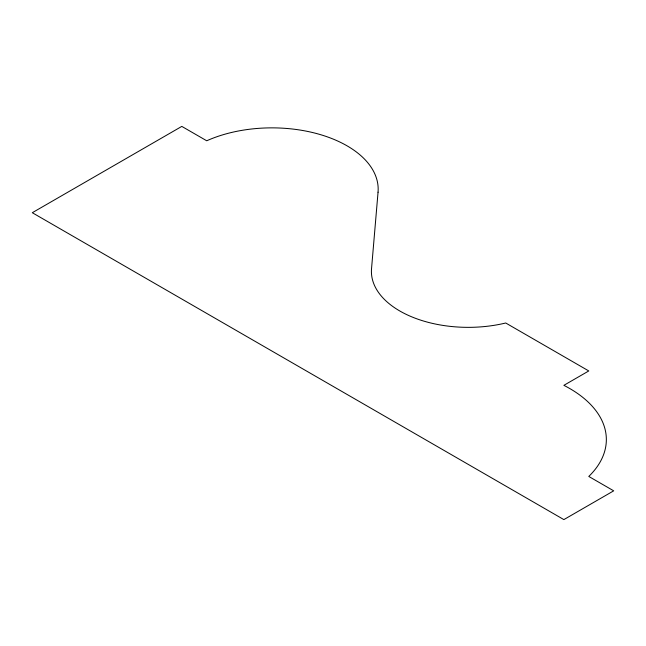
<?xml version="1.0" encoding="UTF-8"?>
<svg xmlns="http://www.w3.org/2000/svg" width="646" height="646" viewBox="0 0 646 646"><rect width="100%" height="100%" fill="white"/><g stroke="black" fill="none" stroke-linecap="round" stroke-linejoin="round"><path stroke-width="0.97" d="M378.047 192.209L371.531 268.696A96.852 55.911 0 0 0 505.729 323L588.781 370.949L563.869 385.339A125.041 72.191 0 0 1 588.781 476.449L613.7 490.831L563.869 519.602L32.3 212.712L181.801 126.398L206.72 140.78A106.235 61.338 0 0 1 320.941 134.78A106.235 61.338 0 0 1 378.047 192.209"/></g></svg>
